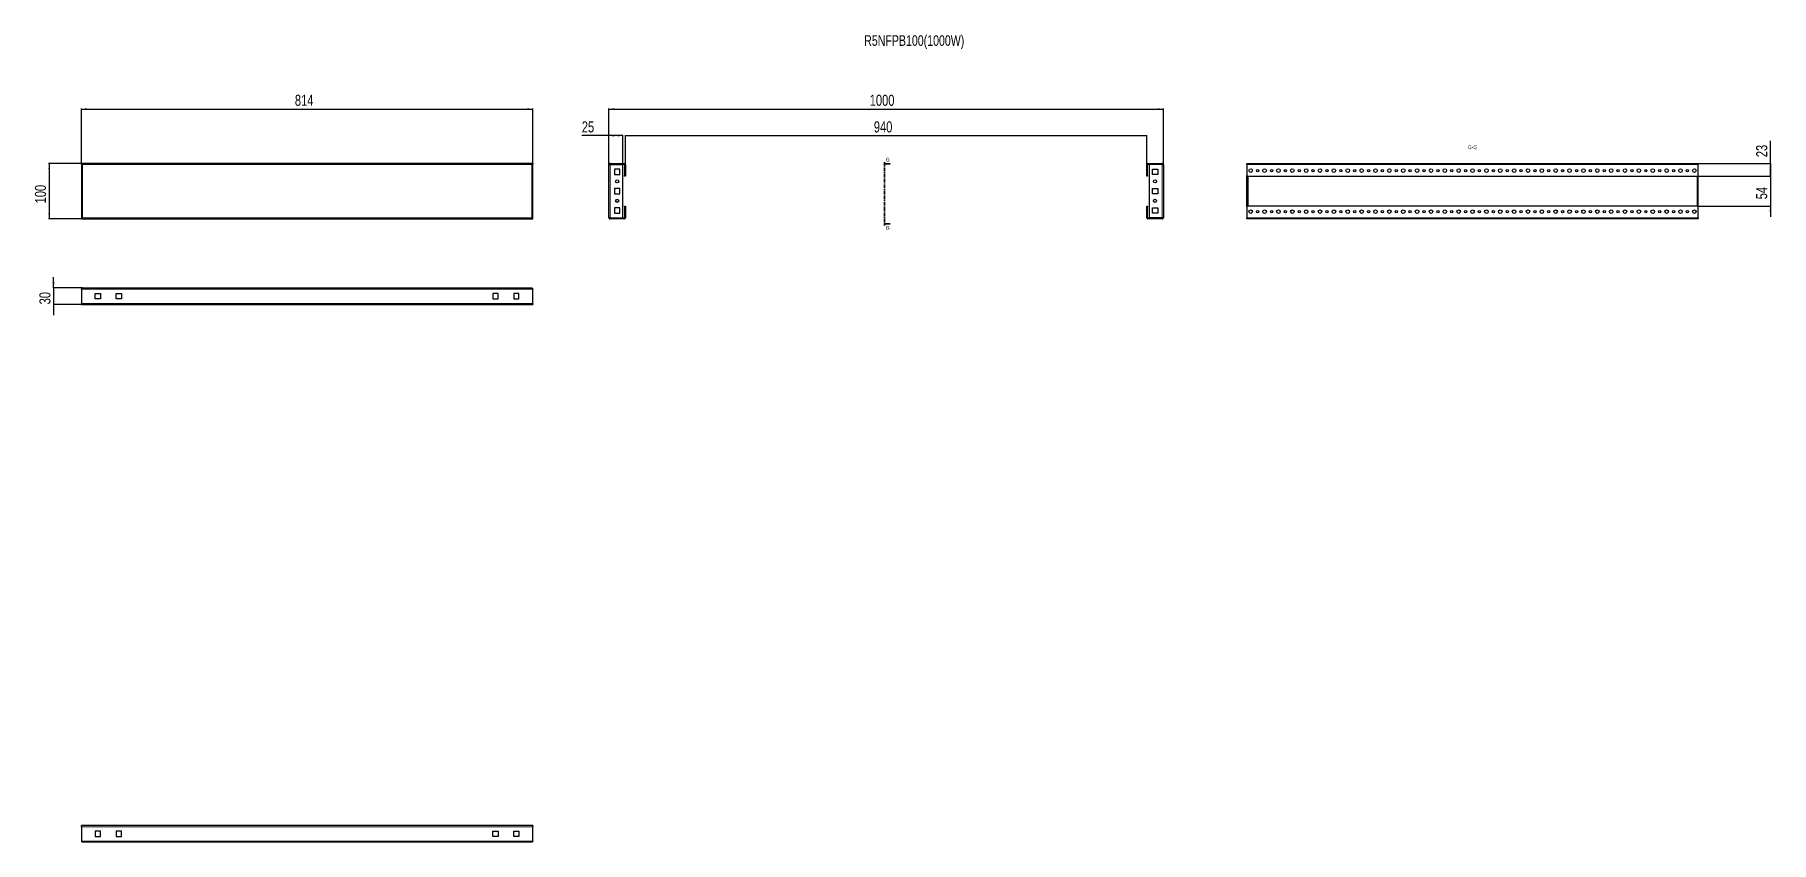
# Model space of a CAD drawing. Header units: millimetres. Extents: x -314 to 2817, y -892 to 565.
import ezdxf

# ---------------------------------------------------------------- set-up
doc = ezdxf.new("R2010")
doc.units = ezdxf.units.MM
doc.linetypes.add('CENTER', pattern=[10.16, 6.35, -1.27, 1.27, -1.27])
doc.layers.add('FORMAT', color=7, linetype='Continuous')
doc.styles.add('SLDTEXTSTYLE0', font='TXT', dxfattribs={"width": 0.75})
doc.dimstyles.new('SLDDIMSTYLE0', dxfattribs={"dimtxt": 20, "dimasz": 10, "dimexe": 0, "dimexo": 0.0625, "dimgap": 5, "dimtad": 2, "dimdec": 1, "dimrnd": 1e-09, "dimzin": 12, "dimdsep": 46, "dimtxsty": 'SLDTEXTSTYLE0', "dimsah": 1, "dimcen": 0.09, "dimadec": 0, "dimazin": 3, "dimtfac": 1, "dimtofl": 0, "dimtmove": 0, "dimatfit": 3, "dimfxl": 0, "dimfrac": 2, "dimtolj": 1, "dimtzin": 12, "dimarcsym": 0})
doc.dimstyles.new('SLDDIMSTYLE1', dxfattribs={"dimtxt": 20, "dimasz": 10, "dimexe": 0, "dimexo": 0.0625, "dimgap": 5, "dimtad": 2, "dimdec": 1, "dimrnd": 1e-09, "dimzin": 12, "dimdsep": 46, "dimtxsty": 'SLDTEXTSTYLE0', "dimsah": 1, "dimcen": 0.09, "dimadec": 0, "dimazin": 3, "dimtfac": 1, "dimtmove": 0, "dimatfit": 0, "dimfxl": 0, "dimfrac": 2, "dimtolj": 1, "dimtzin": 12, "dimarcsym": 0})

# ---------------------------------------------------------------- blocks, each defined once
blk = doc.blocks.new('_D')
at = {"layer": 'FORMAT'}
for p, q in [((-229.8, 330.6), (-229.8, 431.6)), ((-229.8, 430.6), (584.2, 430.6)), ((584.2, 330.6), (584.2, 431.6))]:
    blk.add_line(p, q, dxfattribs=at)
for points in [[(-229.8, 430.6), (-219.8, 429), (-219.8, 432.1)], [(584.2, 430.6), (574.2, 432.1), (574.2, 429)]]:
    blk.add_solid(points, dxfattribs=at)
at = {"layer": 'FORMAT', "insert": (155.1, 456.4), "char_height": 20, "attachment_point": 1, "style": 'SLDTEXTSTYLE0'}
blk.add_mtext('814', dxfattribs=at)
blk = doc.blocks.new('_D_1')
at = {"layer": 'FORMAT'}
for p, q in [((-229.8, 332.6), (-288.9, 332.6)), ((-287.9, 332.6), (-287.9, 232.6)), ((-229.8, 232.6), (-288.9, 232.6))]:
    blk.add_line(p, q, dxfattribs=at)
for points in [[(-287.9, 332.6), (-289.5, 322.6), (-286.4, 322.6)], [(-287.9, 232.6), (-286.4, 242.6), (-289.5, 242.6)]]:
    blk.add_solid(points, dxfattribs=at)
at = {"layer": 'FORMAT', "insert": (-313.7, 260.4), "char_height": 20, "attachment_point": 1, "rotation": 90, "style": 'SLDTEXTSTYLE0'}
blk.add_mtext('100', dxfattribs=at)
blk = doc.blocks.new('_D_2')
at = {"layer": 'FORMAT'}
for p, q in [((721.3, 330.5), (721.3, 431.6)), ((721.3, 430.6), (1721.3, 430.6)), ((1721.3, 330.5), (1721.3, 431.6))]:
    blk.add_line(p, q, dxfattribs=at)
for points in [[(721.3, 430.6), (731.3, 429), (731.3, 432.1)], [(1721.3, 430.6), (1711.3, 432.1), (1711.3, 429)]]:
    blk.add_solid(points, dxfattribs=at)
at = {"layer": 'FORMAT', "insert": (1191.7, 456.4), "char_height": 20, "attachment_point": 1, "style": 'SLDTEXTSTYLE0'}
blk.add_mtext('1000', dxfattribs=at)
blk = doc.blocks.new('_D_3')
at = {"layer": 'FORMAT'}
for p, q in [((751.3, 330.5), (751.3, 383.6)), ((751.3, 382.6), (1691.3, 382.6)), ((1691.3, 330.5), (1691.3, 383.6))]:
    blk.add_line(p, q, dxfattribs=at)
for points in [[(751.3, 382.6), (761.3, 381), (761.3, 384.1)], [(1691.3, 382.6), (1681.3, 384.1), (1681.3, 381)]]:
    blk.add_solid(points, dxfattribs=at)
at = {"layer": 'FORMAT', "insert": (1199.1, 408.4), "char_height": 20, "attachment_point": 1, "style": 'SLDTEXTSTYLE0'}
blk.add_mtext('940', dxfattribs=at)
blk = doc.blocks.new('_D_4')
at = {"layer": 'FORMAT'}
for p, q in [((721.3, 382.6), (672.5, 382.6)), ((721.3, 330.5), (721.3, 383.6)), ((746.3, 382.6), (721.3, 382.6)), ((746.3, 330.6), (746.3, 383.6))]:
    blk.add_line(p, q, dxfattribs=at)
for points in [[(721.3, 382.6), (731.3, 381), (731.3, 384.1)], [(746.3, 382.6), (736.3, 384.1), (736.3, 381)]]:
    blk.add_solid(points, dxfattribs=at)
at = {"layer": 'FORMAT', "insert": (672.5, 408.4), "char_height": 20, "attachment_point": 1, "style": 'SLDTEXTSTYLE0'}
blk.add_mtext('25', dxfattribs=at)
blk = doc.blocks.new('_D_5')
at = {"layer": 'FORMAT'}
for p, q in [((-279.9, 108), (-279.9, 127.3)), ((-227.7, 108), (-280.9, 108)), ((-279.9, 108), (-279.9, 78)), ((-229.8, 78), (-280.9, 78)), ((-279.9, 78), (-279.9, 58.8))]:
    blk.add_line(p, q, dxfattribs=at)
for points in [[(-279.9, 108), (-278.4, 118), (-281.5, 118)], [(-279.9, 78), (-281.5, 68), (-278.4, 68)]]:
    blk.add_solid(points, dxfattribs=at)
at = {"layer": 'FORMAT', "insert": (-305.7, 78.2), "char_height": 20, "attachment_point": 1, "rotation": 90, "style": 'SLDTEXTSTYLE0'}
blk.add_mtext('30', dxfattribs=at)
blk = doc.blocks.new('_D_6')
at = {"layer": 'FORMAT'}
for p, q in [((2815.9, 309.6), (2815.9, 328.8)), ((2684.8, 309.6), (2816.9, 309.6)), ((2815.9, 309.6), (2815.9, 255.6)), ((2684.8, 255.6), (2816.9, 255.6)), ((2815.9, 255.6), (2815.9, 236.3))]:
    blk.add_line(p, q, dxfattribs=at)
for points in [[(2815.9, 309.6), (2817.5, 319.6), (2814.4, 319.6)], [(2815.9, 255.6), (2814.4, 245.6), (2817.5, 245.6)]]:
    blk.add_solid(points, dxfattribs=at)
at = {"layer": 'FORMAT', "insert": (2790.2, 267.8), "char_height": 20, "attachment_point": 1, "rotation": 90, "style": 'SLDTEXTSTYLE0'}
blk.add_mtext('54', dxfattribs=at)
blk = doc.blocks.new('_D_7')
at = {"layer": 'FORMAT'}
for p, q in [((2815.9, 332.6), (2815.9, 373.3)), ((2685.8, 332.6), (2816.9, 332.6)), ((2815.9, 332.6), (2815.9, 309.6)), ((2684.8, 309.6), (2816.9, 309.6))]:
    blk.add_line(p, q, dxfattribs=at)
for points in [[(2815.9, 332.6), (2814.4, 322.6), (2817.5, 322.6)], [(2815.9, 309.6), (2817.5, 319.6), (2814.4, 319.6)]]:
    blk.add_solid(points, dxfattribs=at)
at = {"layer": 'FORMAT', "insert": (2790.2, 343.8), "char_height": 20, "attachment_point": 1, "rotation": 90, "style": 'SLDTEXTSTYLE0'}
blk.add_mtext('23', dxfattribs=at)

msp = doc.modelspace()

# ---------------------------------------------------------------- linework, layer by layer
at = {"color": 7, "linetype": 'Continuous', "lineweight": 25}
for p, q in [((584.22, 332.57), (-229.78, 332.57)), ((-229.78, 331.07), (-229.78, 332.57)), ((-229.78, 331.07), (-229.78, 330.57)), ((-229.78, 330.57), (-229.78, 234.57)), ((-229.78, 330.57), (-228.28, 330.57)), ((584.22, 330.57), (582.72, 330.57)), ((584.22, 332.57), (584.22, 331.07)), ((584.22, 330.57), (584.22, 331.07)), ((584.22, 234.57), (584.22, 330.57)), ((721.27, 234.67), (721.27, 330.47)), ((723.37, 332.57), (723.37, 331.07)), ((723.37, 332.57), (749.17, 332.57)), ((723.37, 331.07), (749.17, 331.07)), ((723.37, 330.57), (746.27, 330.57)), ((731.52, 322.32), (731.52, 312.82)), ((741.02, 322.32), (731.52, 322.32)), ((741.02, 312.82), (741.02, 322.32)), ((746.27, 234.57), (746.27, 330.57)), ((749.77, 330.47), (749.77, 310.57)), ((751.27, 330.47), (751.27, 310.57)), ((1691.27, 310.57), (1691.27, 330.47)), ((1692.77, 310.57), (1692.77, 330.47)), ((1693.37, 332.57), (1719.17, 332.57)), ((1693.37, 331.07), (1719.17, 331.07)), ((1696.27, 234.57), (1696.27, 330.57)), ((1719.17, 330.57), (1696.27, 330.57)), ((1701.52, 322.32), (1711.02, 322.32)), ((1701.52, 312.82), (1701.52, 322.32)), ((1711.02, 322.32), (1711.02, 312.82)), ((1719.17, 331.07), (1719.17, 332.57)), ((1721.27, 330.47), (1721.27, 234.67)), ((1871.78, 330.47), (1871.78, 332.57)), ((1871.78, 332.57), (2685.78, 332.57)), ((1871.78, 330.47), (1871.78, 310.57)), ((2685.78, 332.57), (2685.78, 330.47)), ((2685.78, 310.57), (2685.78, 330.47)), ((731.52, 312.82), (741.02, 312.82)), ((731.52, 287.32), (731.52, 277.82)), ((741.02, 287.32), (731.52, 287.32)), ((741.02, 277.82), (741.02, 287.32)), ((749.77, 310.57), (751.27, 310.57)), ((749.77, 309.57), (749.77, 310.57)), ((751.27, 309.57), (749.77, 309.57)), ((751.27, 310.57), (751.27, 309.57)), ((1691.27, 310.57), (1692.77, 310.57)), ((1691.27, 309.57), (1691.27, 310.57)), ((1692.77, 309.57), (1691.27, 309.57)), ((1692.77, 310.57), (1692.77, 309.57)), ((1711.02, 312.82), (1701.52, 312.82)), ((1701.52, 287.32), (1711.02, 287.32)), ((1701.52, 277.82), (1701.52, 287.32)), ((1711.02, 287.32), (1711.02, 277.82)), ((1871.78, 310.57), (1872.78, 309.57)), ((1871.78, 254.57), (1871.78, 310.57)), ((1872.78, 309.57), (2684.78, 309.57)), ((1873.28, 255.57), (1873.28, 309.57)), ((2684.28, 255.57), (2684.28, 309.57)), ((2684.78, 309.57), (2685.78, 310.57)), ((2685.78, 254.57), (2685.78, 310.57)), ((731.52, 277.82), (741.02, 277.82)), ((741.02, 252.32), (731.52, 252.32)), ((731.52, 252.32), (731.52, 242.82)), ((741.02, 242.82), (741.02, 252.32)), ((749.77, 254.57), (749.77, 255.57)), ((749.77, 255.57), (751.27, 255.57)), ((751.27, 254.57), (749.77, 254.57)), ((749.77, 254.57), (749.77, 234.67)), ((751.27, 255.57), (751.27, 254.57)), ((751.27, 254.57), (751.27, 234.67)), ((1691.27, 255.57), (1692.77, 255.57)), ((1691.27, 254.57), (1691.27, 255.57)), ((1691.27, 234.67), (1691.27, 254.57)), ((1692.77, 254.57), (1691.27, 254.57)), ((1692.77, 255.57), (1692.77, 254.57)), ((1692.77, 234.67), (1692.77, 254.57)), ((1711.02, 277.82), (1701.52, 277.82)), ((1701.52, 252.32), (1711.02, 252.32)), ((1701.52, 242.82), (1701.52, 252.32)), ((1711.02, 252.32), (1711.02, 242.82)), ((1872.78, 255.57), (1871.78, 254.57)), ((1871.78, 254.57), (1871.78, 234.67)), ((2684.78, 255.57), (1872.78, 255.57)), ((2685.78, 254.57), (2684.78, 255.57)), ((2685.78, 234.67), (2685.78, 254.57)), ((-228.28, 234.57), (-229.78, 234.57)), ((-229.78, 234.57), (-229.78, 234.07)), ((-229.78, 234.07), (-229.78, 232.57)), ((-229.78, 232.57), (584.22, 232.57)), ((582.72, 234.57), (584.22, 234.57)), ((584.22, 234.07), (584.22, 234.57)), ((584.22, 232.57), (584.22, 234.07)), ((723.37, 234.57), (746.27, 234.57)), ((723.37, 232.57), (723.37, 234.07)), ((749.17, 234.07), (723.37, 234.07)), ((749.17, 232.57), (723.37, 232.57)), ((731.52, 242.82), (741.02, 242.82)), ((1719.17, 234.07), (1693.37, 234.07)), ((1719.17, 232.57), (1693.37, 232.57)), ((1719.17, 234.57), (1696.27, 234.57)), ((1711.02, 242.82), (1701.52, 242.82)), ((1719.17, 234.07), (1719.17, 232.57)), ((1871.78, 232.57), (1871.78, 234.67)), ((2685.78, 232.57), (1871.78, 232.57)), ((2685.78, 234.67), (2685.78, 232.57)), ((-229.78, 105.92), (-229.78, 80.12)), ((-227.68, 108.02), (582.12, 108.02)), ((-204.78, 97.77), (-195.28, 97.77)), ((-204.78, 88.27), (-204.78, 97.77)), ((-195.28, 97.77), (-195.28, 88.27)), ((-167.28, 97.77), (-157.78, 97.77)), ((-167.28, 88.27), (-167.28, 97.77)), ((-157.78, 97.77), (-157.78, 88.27)), ((521.72, 97.77), (512.22, 97.77)), ((512.22, 97.77), (512.22, 88.27)), ((521.72, 88.27), (521.72, 97.77)), ((549.72, 97.77), (549.72, 88.27)), ((559.22, 97.77), (549.72, 97.77)), ((559.22, 88.27), (559.22, 97.77)), ((584.22, 80.12), (584.22, 105.92)), ((-229.78, 78.02), (-229.78, 80.12)), ((-229.78, 78.02), (584.22, 78.02)), ((-195.28, 88.27), (-204.78, 88.27)), ((-157.78, 88.27), (-167.28, 88.27)), ((512.22, 88.27), (521.72, 88.27)), ((549.72, 88.27), (559.22, 88.27)), ((584.22, 80.12), (584.22, 78.02)), ((-229.78, -864.08), (-229.78, -861.98)), ((584.22, -861.98), (-229.78, -861.98)), ((-229.78, -864.08), (-229.78, -889.88)), ((-195.28, -872.23), (-204.78, -872.23)), ((-204.78, -872.23), (-204.78, -881.73)), ((-195.28, -881.73), (-195.28, -872.23)), ((-157.78, -872.23), (-167.28, -872.23)), ((-167.28, -872.23), (-167.28, -881.73)), ((-157.78, -881.73), (-157.78, -872.23)), ((512.22, -881.73), (512.22, -872.23)), ((512.22, -872.23), (521.72, -872.23)), ((521.72, -872.23), (521.72, -881.73)), ((549.72, -872.23), (559.22, -872.23)), ((549.72, -881.73), (549.72, -872.23)), ((559.22, -872.23), (559.22, -881.73)), ((584.22, -861.98), (584.22, -864.08)), ((584.22, -889.88), (584.22, -864.08)), ((582.12, -891.98), (-227.68, -891.98)), ((-204.78, -881.73), (-195.28, -881.73)), ((-167.28, -881.73), (-157.78, -881.73)), ((521.72, -881.73), (512.22, -881.73)), ((559.22, -881.73), (549.72, -881.73))]:
    msp.add_line(p, q, dxfattribs=at)
at = {"color": 8, "linetype": 'Continuous', "lineweight": 18}
for p, q in [((582.12, 330.47), (-227.68, 330.47)), ((-227.68, 330.47), (-227.68, 234.67)), ((582.12, 234.67), (582.12, 330.47)), ((723.37, 234.57), (723.37, 330.57)), ((749.17, 331.07), (749.17, 332.57)), ((749.77, 330.47), (751.27, 330.47)), ((1692.77, 330.47), (1691.27, 330.47)), ((1693.37, 331.07), (1693.37, 332.57)), ((1719.17, 330.57), (1719.17, 234.57)), ((1871.78, 330.47), (2685.78, 330.47)), ((1873.88, 255.57), (1873.88, 309.57)), ((2683.68, 309.57), (2683.68, 255.57)), ((-227.68, 234.67), (582.12, 234.67)), ((749.17, 234.07), (749.17, 232.57)), ((749.77, 234.67), (751.27, 234.67)), ((1692.77, 234.67), (1691.27, 234.67)), ((1693.37, 234.07), (1693.37, 232.57)), ((2685.78, 234.67), (1871.78, 234.67)), ((-229.78, 105.92), (584.22, 105.92)), ((-229.78, 80.12), (584.22, 80.12)), ((584.22, -864.08), (-229.78, -864.08)), ((584.22, -889.88), (-229.78, -889.88))]:
    msp.add_line(p, q, dxfattribs=at)
at = {"color": 7, "linetype": 'CENTER', "lineweight": 35}
msp.add_line((1218.21, 334.64), (1218.21, 220.56), dxfattribs=at)
at = {"color": 7, "linetype": 'Continuous', "lineweight": 35}
for p, q in [((1228.85, 331.64), (1218.21, 331.64)), ((1228.85, 223.56), (1218.21, 223.56))]:
    msp.add_line(p, q, dxfattribs=at)
at = {"color": 7, "linetype": 'Continuous', "lineweight": 25}
for centre, radius in [((1878.78, 319.57), 3.25), ((1891.28, 319.57), 2.1), ((1903.78, 319.57), 3.25), ((1916.28, 319.57), 2.1), ((1928.78, 319.57), 3.25), ((1941.28, 319.57), 2.1), ((1953.78, 319.57), 3.25), ((1966.28, 319.57), 2.1), ((1978.78, 319.57), 3.25), ((1991.28, 319.57), 2.1), ((2003.78, 319.57), 3.25), ((2016.28, 319.57), 2.1), ((2028.78, 319.57), 3.25), ((2041.28, 319.57), 2.1), ((2053.78, 319.57), 3.25), ((2066.28, 319.57), 2.1), ((2078.78, 319.57), 3.25), ((2091.28, 319.57), 2.1), ((2103.78, 319.57), 3.25), ((2116.28, 319.57), 2.1), ((2128.78, 319.57), 3.25), ((2141.28, 319.57), 2.1), ((2153.78, 319.57), 3.25), ((2166.28, 319.57), 2.1), ((2178.78, 319.57), 3.25), ((2191.28, 319.57), 2.1), ((2203.78, 319.57), 3.25), ((2216.28, 319.57), 2.1), ((2228.78, 319.57), 3.25), ((2241.28, 319.57), 2.1), ((2253.78, 319.57), 3.25), ((2266.28, 319.57), 2.1), ((2278.78, 319.57), 3.25), ((2291.28, 319.57), 2.1), ((2303.78, 319.57), 3.25), ((2316.28, 319.57), 2.1), ((2328.78, 319.57), 3.25), ((2341.28, 319.57), 2.1), ((2353.78, 319.57), 3.25), ((2366.28, 319.57), 2.1), ((2378.78, 319.57), 3.25), ((2391.28, 319.57), 2.1), ((2403.78, 319.57), 3.25), ((2416.28, 319.57), 2.1), ((2428.78, 319.57), 3.25), ((2441.28, 319.57), 2.1), ((2453.78, 319.57), 3.25), ((2466.28, 319.57), 2.1), ((2478.78, 319.57), 3.25), ((2491.28, 319.57), 2.1), ((2503.78, 319.57), 3.25), ((2516.28, 319.57), 2.1), ((2528.78, 319.57), 3.25), ((2541.28, 319.57), 2.1), ((2553.78, 319.57), 3.25), ((2566.28, 319.57), 2.1), ((2578.78, 319.57), 3.25), ((2591.28, 319.57), 2.1), ((2603.78, 319.57), 3.25), ((2616.28, 319.57), 2.1), ((2628.78, 319.57), 3.25), ((2641.28, 319.57), 2.1), ((2653.78, 319.57), 3.25), ((2666.28, 319.57), 2.1), ((2678.78, 319.57), 3.25), ((736.27, 300.07), 2.75), ((1706.27, 300.07), 2.75), ((736.27, 265.07), 2.75), ((1706.27, 265.07), 2.75), ((1878.78, 245.57), 3.25), ((1891.28, 245.57), 2.1), ((1903.78, 245.57), 3.25), ((1916.28, 245.57), 2.1), ((1928.78, 245.57), 3.25), ((1941.28, 245.57), 2.1), ((1953.78, 245.57), 3.25), ((1966.28, 245.57), 2.1), ((1978.78, 245.57), 3.25), ((1991.28, 245.57), 2.1), ((2003.78, 245.57), 3.25), ((2016.28, 245.57), 2.1), ((2028.78, 245.57), 3.25), ((2041.28, 245.57), 2.1), ((2053.78, 245.57), 3.25), ((2066.28, 245.57), 2.1), ((2078.78, 245.57), 3.25), ((2091.28, 245.57), 2.1), ((2103.78, 245.57), 3.25), ((2116.28, 245.57), 2.1), ((2128.78, 245.57), 3.25), ((2141.28, 245.57), 2.1), ((2153.78, 245.57), 3.25), ((2166.28, 245.57), 2.1), ((2178.78, 245.57), 3.25), ((2191.28, 245.57), 2.1), ((2203.78, 245.57), 3.25), ((2216.28, 245.57), 2.1), ((2228.78, 245.57), 3.25), ((2241.28, 245.57), 2.1), ((2253.78, 245.57), 3.25), ((2266.28, 245.57), 2.1), ((2278.78, 245.57), 3.25), ((2291.28, 245.57), 2.1), ((2303.78, 245.57), 3.25), ((2316.28, 245.57), 2.1), ((2328.78, 245.57), 3.25), ((2341.28, 245.57), 2.1), ((2353.78, 245.57), 3.25), ((2366.28, 245.57), 2.1), ((2378.78, 245.57), 3.25), ((2391.28, 245.57), 2.1), ((2403.78, 245.57), 3.25), ((2416.28, 245.57), 2.1), ((2428.78, 245.57), 3.25), ((2441.28, 245.57), 2.1), ((2453.78, 245.57), 3.25), ((2466.28, 245.57), 2.1), ((2478.78, 245.57), 3.25), ((2491.28, 245.57), 2.1), ((2503.78, 245.57), 3.25), ((2516.28, 245.57), 2.1), ((2528.78, 245.57), 3.25), ((2541.28, 245.57), 2.1), ((2553.78, 245.57), 3.25), ((2566.28, 245.57), 2.1), ((2578.78, 245.57), 3.25), ((2591.28, 245.57), 2.1), ((2603.78, 245.57), 3.25), ((2616.28, 245.57), 2.1), ((2628.78, 245.57), 3.25), ((2641.28, 245.57), 2.1), ((2653.78, 245.57), 3.25), ((2666.28, 245.57), 2.1), ((2678.78, 245.57), 3.25)]:
    msp.add_circle(centre, radius, dxfattribs=at)
for centre, radius, start, end in [((749.17, 330.47), 2.1, 0, 90), ((749.17, 330.47), 0.6, 0, 90), ((1693.37, 330.47), 2.1, 90, 180), ((1693.37, 330.47), 0.6, 90, 180), ((749.17, 234.67), 2.1, 270, 0), ((749.17, 234.67), 0.6, 270, 360), ((1693.37, 234.67), 2.1, 180, 270), ((1693.37, 234.67), 0.6, 180, 270)]:
    msp.add_arc(centre, radius, start, end, dxfattribs=at)
for points, knots in [([(-227.68, 330.47), (-227.86, 330.75), (-228.22, 331.31), (-228.75, 332.01), (-229.27, 332.48), (-229.62, 332.54), (-229.78, 332.57)], [0, 0, 0, 0, 0.2547527, 0.5096447, 0.7645377, 1, 1, 1, 1]), ([(-227.68, 330.47), (-227.86, 330.55), (-228.23, 330.71), (-228.92, 330.98), (-229.44, 331.03), (-229.78, 331.07)], [0, 0, 0, 0, 0.2598775, 0.5197391, 1, 1, 1, 1]), ([(1721.27, 330.47), (1721.23, 330.75), (1721.17, 331.31), (1720.66, 332.01), (1719.97, 332.48), (1719.43, 332.54), (1719.17, 332.57)], [0, 0, 0, 0, 0.2547527, 0.5096447, 0.7645377, 1, 1, 1, 1]), ([(1719.77, 330.47), (1719.76, 330.55), (1719.74, 330.71), (1719.55, 330.98), (1719.32, 331.03), (1719.17, 331.07)], [0, 0, 0, 0, 0.2598775, 0.5197391, 1, 1, 1, 1]), ([(582.12, 108.02), (582.3, 107.99), (582.65, 107.92), (583.19, 107.42), (583.71, 106.72), (584.06, 106.18), (584.22, 105.92)], [0, 0, 0, 0, 0.2547527, 0.5096447, 0.7645377, 1, 1, 1, 1]), ([(-227.68, -891.98), (-227.86, -891.95), (-228.22, -891.88), (-228.75, -891.38), (-229.27, -890.68), (-229.62, -890.14), (-229.78, -889.88)], [0, 0, 0, 0, 0.2547527, 0.5096447, 0.7645377, 1, 1, 1, 1])]:
    msp.add_open_spline(points, degree=3, knots=knots, dxfattribs=at)
for points in [[(-229.78, 330.57), (-229.75, 330.56), (-229.69, 330.54), (-229.2, 330.52), (-228.51, 330.49), (-227.96, 330.47), (-227.68, 330.47)], [(584.22, 332.57), (584.04, 332.53), (583.69, 332.47), (583.17, 331.99), (582.64, 331.29), (582.29, 330.74), (582.12, 330.47)], [(584.22, 331.07), (583.87, 331.03), (583.17, 330.95), (582.47, 330.63), (582.12, 330.47)], [(582.12, 330.47), (582.39, 330.47), (582.95, 330.49), (583.64, 330.52), (584.13, 330.54), (584.19, 330.56), (584.22, 330.57)], [(723.37, 332.57), (723.09, 332.53), (722.54, 332.47), (721.85, 331.99), (721.36, 331.29), (721.3, 330.74), (721.27, 330.47)], [(721.27, 330.47), (721.3, 330.47), (721.36, 330.49), (721.85, 330.52), (722.54, 330.54), (723.09, 330.56), (723.37, 330.57)], [(723.37, 331.07), (723.21, 331.03), (722.88, 330.95), (722.81, 330.63), (722.77, 330.47)], [(1719.17, 330.57), (1719.44, 330.56), (1719.99, 330.54), (1720.69, 330.52), (1721.17, 330.49), (1721.24, 330.47), (1721.27, 330.47)], [(-229.78, 234.07), (-229.43, 234.1), (-228.73, 234.18), (-228.03, 234.5), (-227.68, 234.67)], [(-229.78, 232.57), (-229.61, 232.6), (-229.26, 232.66), (-228.73, 233.15), (-228.21, 233.84), (-227.86, 234.39), (-227.68, 234.67)], [(-227.68, 234.67), (-227.96, 234.66), (-228.51, 234.64), (-229.2, 234.62), (-229.69, 234.59), (-229.75, 234.57), (-229.78, 234.57)], [(582.12, 234.67), (582.29, 234.39), (582.64, 233.84), (583.17, 233.15), (583.69, 232.66), (584.04, 232.6), (584.22, 232.57)], [(582.12, 234.67), (582.47, 234.5), (583.17, 234.18), (583.87, 234.1), (584.22, 234.07)], [(584.22, 234.57), (584.19, 234.57), (584.13, 234.59), (583.64, 234.62), (582.95, 234.64), (582.39, 234.66), (582.12, 234.67)], [(723.37, 234.57), (723.09, 234.57), (722.54, 234.59), (721.85, 234.62), (721.36, 234.64), (721.3, 234.66), (721.27, 234.67)], [(721.27, 234.67), (721.3, 234.39), (721.36, 233.84), (721.85, 233.15), (722.54, 232.66), (723.09, 232.6), (723.37, 232.57)], [(722.77, 234.67), (722.81, 234.5), (722.88, 234.18), (723.21, 234.1), (723.37, 234.07)], [(1719.17, 234.07), (1719.33, 234.1), (1719.65, 234.18), (1719.73, 234.5), (1719.77, 234.67)], [(1719.17, 232.57), (1719.44, 232.6), (1719.99, 232.66), (1720.69, 233.15), (1721.17, 233.84), (1721.24, 234.39), (1721.27, 234.67)], [(1721.27, 234.67), (1721.24, 234.66), (1721.17, 234.64), (1720.69, 234.62), (1719.99, 234.59), (1719.44, 234.57), (1719.17, 234.57)], [(-229.78, 105.92), (-229.61, 106.19), (-229.26, 106.75), (-228.73, 107.44), (-228.21, 107.92), (-227.86, 107.99), (-227.68, 108.02)], [(584.22, -889.88), (584.04, -890.16), (583.69, -890.71), (583.17, -891.4), (582.64, -891.89), (582.29, -891.95), (582.12, -891.98)]]:
    msp.add_open_spline(points, degree=3, dxfattribs=at)
at = {"color": 7, "linetype": 'Continuous', "lineweight": 35}
for points in [[(1218.21, 331.64), (1225.21, 330.52), (1225.21, 332.76)], [(1218.21, 223.56), (1225.21, 222.44), (1225.21, 224.68)]]:
    msp.add_solid(points, dxfattribs=at)

# ---------------------------------------------------------------- texts
at = {"color": 7, "linetype": 'Continuous', "char_height": 7, "attachment_point": 1, "style": 'SLDTEXTSTYLE0'}
for insert in [(1220.72, 342.74), (1220.72, 219.86)]:
    msp.add_mtext('G', dxfattribs=dict(at, insert=insert))
at = {"layer": 'FORMAT', "style": 'SLDTEXTSTYLE0'}
for s, insert, char_height, attachment_point in [('R5NFPB100(1000W)', (1181.74, 563.65), 19.05, 1), ('G-G', (2278.79, 365.26), 7, 2)]:
    msp.add_mtext(s, dxfattribs=dict(at, insert=insert, char_height=char_height, attachment_point=attachment_point))

# ---------------------------------------------------------------- dimensions: what is measured, and where the dimension line sits
at = {"layer": 'FORMAT'}
for base, p1, p2, picture, middle in [((584.22, 430.57), (-229.78, 330.57), (584.22, 330.57), '_D', (177.22, 430.57)), ((1721.27, 430.57), (721.27, 330.47), (1721.27, 330.47), '_D_2', (1221.27, 430.57)), ((721.27, 382.57), (746.27, 330.57), (721.27, 330.47), '_D_4', (687.26, 382.57)), ((1691.27, 382.57), (751.27, 330.47), (1691.27, 330.47), '_D_3', (1221.27, 382.57))]:
    dim = msp.add_linear_dim(base=base, p1=p1, p2=p2, dimstyle='SLDDIMSTYLE0', dxfattribs=at)
    dim.commit()
    dim.dimension.update_dxf_attribs({"geometry": picture, "text_midpoint": middle, "dimtype": 160})
for base, p1, p2, dimstyle, picture, middle in [((2815.94, 309.57), (2685.78, 332.57), (2684.78, 309.57), 'SLDDIMSTYLE0', '_D_7', (2815.94, 358.57)), ((-287.95, 232.57), (-229.78, 332.57), (-229.78, 232.57), 'SLDDIMSTYLE0', '_D_1', (-287.95, 282.57)), ((2815.94, 255.57), (2684.78, 309.57), (2684.78, 255.57), 'SLDDIMSTYLE1', '_D_6', (2815.94, 282.57)), ((-279.95, 78.02), (-227.68, 108.02), (-229.78, 78.02), 'SLDDIMSTYLE1', '_D_5', (-279.95, 93.02))]:
    dim = msp.add_linear_dim(base=base, p1=p1, p2=p2, angle=90, dimstyle=dimstyle, dxfattribs=at)
    dim.commit()
    dim.dimension.update_dxf_attribs({"geometry": picture, "text_midpoint": middle, "dimtype": 160})

doc.saveas('drawing.dxf')
